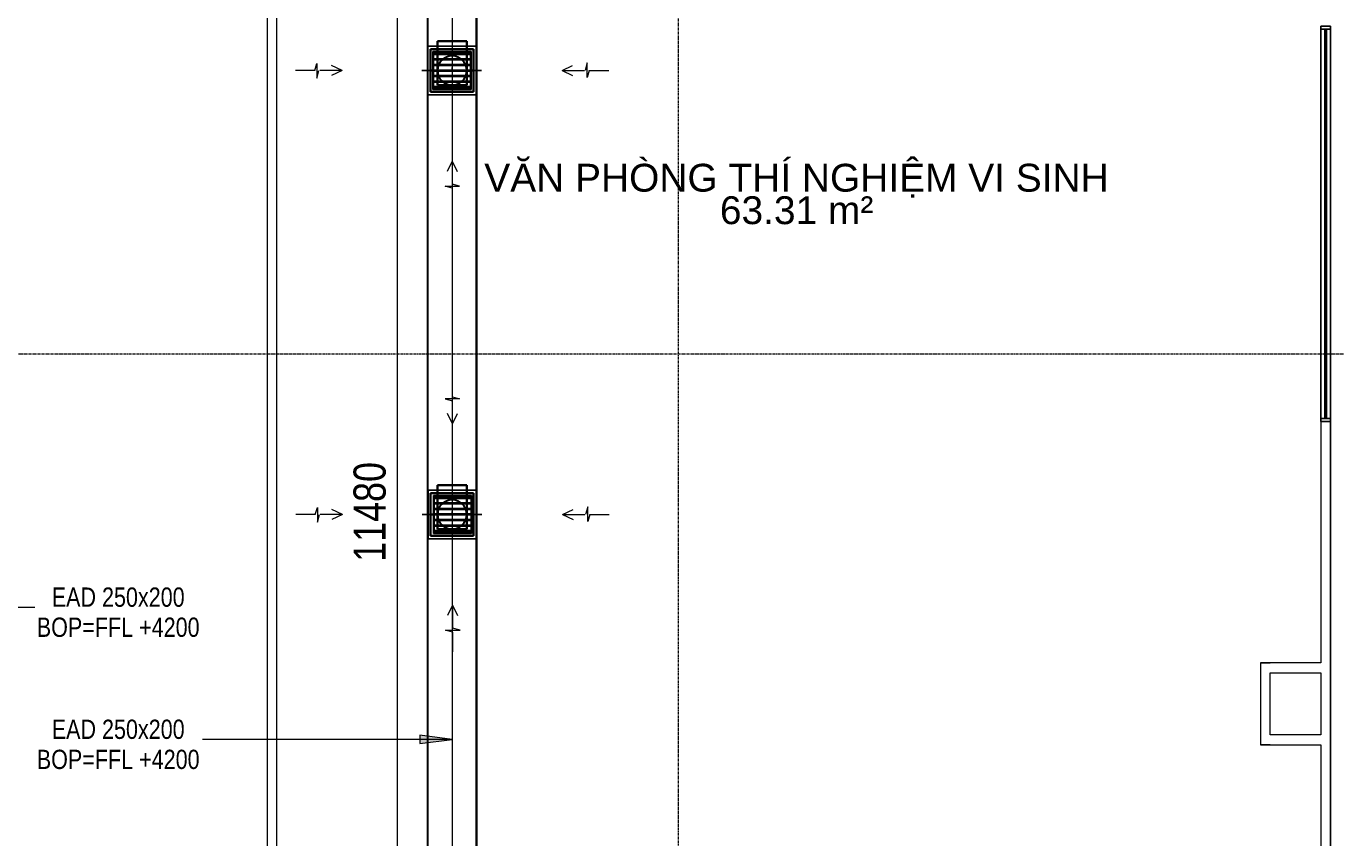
# Model space of a CAD drawing. Header units: millimetres. Extents: x -21807 to 17683, y 43568 to 60640.
# Drawn here: x 7551 to 14279, y 48954 to 53122 of the extents above; entities that cross this region are included whole.
import ezdxf

# ---------------------------------------------------------------- set-up
doc = ezdxf.new("R2010")
doc.units = ezdxf.units.MM
doc.linetypes.add('Grid Line', pattern=[22.225, 12.7, -3.175, 3.175, -3.175])
for name, color, linetype, lineweight in [('A-ANNO-DIMS', 7, 'Continuous', 9), ('A-ANNO-DIMS-110', 7, 'Continuous', 9), ('A-AREA-IDEN', 7, 'Continuous', 9), ('A-GENM', 7, 'Continuous', 5), ('A-WALL', 7, 'Continuous', 9), ('M-HVAC-CDFF', 7, 'Continuous', 5), ('M-HVAC-DUCT', 7, 'Continuous', 25), ('M-HVAC-DUCT-CNTR', 7, 'Continuous', 5), ('M-HVAC-DUCT-IDEN', 7, 'Continuous', 9), ('S-GRID', 7, 'Continuous', 9)]:
    doc.layers.add(name, color=color, linetype=linetype, lineweight=lineweight)
doc.layers.add('A-FLOR', color=7, linetype='Continuous', lineweight=9, true_color=0x007f00)
doc.layers.add('A-GLAZ', color=7, linetype='Continuous', lineweight=9, true_color=0x00007f)
doc.styles.add('Arial_2', font='arial.ttf', dxfattribs={"width": 0.8, "height": 165})
doc.styles.add('Arial_3', font='arial.ttf', dxfattribs={"height": 143})
doc.styles.add('Arial_5', font='arial.ttf', dxfattribs={"width": 0.8, "height": 99})
doc.dimstyles.new('AK_DIM_2_0_Arial_đỏ', dxfattribs={"dimscale": 304.8, "dimtxt": 168.342801, "dimasz": 0.180446, "dimexe": 0.180446, "dimexo": 0.180446, "dimgap": 0.036089, "dimtad": 1, "dimdec": 0, "dimzin": 0, "dimdsep": 46, "dimtxsty": 'Arial_2', "dimblk1": 'OBLIQUE', "dimblk2": 'OBLIQUE', "dimsah": 1, "dimcen": 0.09, "dimadec": 0, "dimazin": 0, "dimtfac": 1, "dimtdec": 4, "dimtix": 1, "dimtmove": 0, "dimatfit": 3, "dimfxl": 1, "dimtvp": 1, "dimtolj": 1, "dimtzin": 0, "dimarcsym": 2})

# ---------------------------------------------------------------- blocks, each defined once
blk = doc.blocks.new('AK_OViewTuongPanel - 2000x1200-V30-MẶT BẰNG HỆ THỐNG GIÓ THẢI')
at = {"layer": 'A-GLAZ', "color": 9, "lineweight": 13, "true_color": 0xaaaad4}
for p, q in [((-1015, 25), (-1015, -25)), ((-1000, 25), (-1015, 25)), ((-1000, -25), (-1000, 25)), ((1000, 25), (-1000, 25)), ((1000, 5), (-1000, 5)), ((-1000, 5), (-1000, -5)), ((1015, 25), (1000, 25)), ((1000, 25), (1000, -25)), ((1000, -5), (1000, 5)), ((1015, -25), (1015, 25)), ((-1015, -25), (-1000, -25)), ((-1000, -5), (1000, -5)), ((-1000, -25), (1000, -25)), ((1000, -25), (1015, -25))]:
    blk.add_line(p, q, dxfattribs=at)
at = {"layer": 'A-GLAZ', "color": 7, "lineweight": 13, "true_color": 0xececf5}
for p, q in [((-1015, -25), (-1015, 25)), ((-1000, -5), (-1000, 5)), ((-1000, 5), (-1000, -5)), ((1000, 5), (1000, -5)), ((1000, -5), (1000, 5)), ((1015, 25), (1015, -25))]:
    blk.add_line(p, q, dxfattribs=at)
at = {"layer": 'A-GLAZ', "color": 254, "lineweight": 13, "true_color": 0xe0e0ef}
for p, q in [((-1015, 25), (-1000, 25)), ((-1000, 25), (-1000, 5)), ((1000, 25), (1015, 25)), ((1000, 5), (1000, 25)), ((-1000, -25), (-1015, -25)), ((-1000, -5), (-1000, -25)), ((1000, -25), (1000, -5)), ((1015, -25), (1000, -25))]:
    blk.add_line(p, q, dxfattribs=at)
at = {"layer": 'A-GLAZ', "color": 254, "lineweight": 13, "true_color": 0xcccce5}
for p, q in [((-1000, 25), (1000, 25)), ((-1000, 5), (1000, 5)), ((1000, -5), (-1000, -5)), ((1000, -25), (-1000, -25))]:
    blk.add_line(p, q, dxfattribs=at)
blk = doc.blocks.new('AK-SGS-M3-A_rvt-1-MẶT BẰNG HỆ THỐNG GIÓ THẢI')
at = {"layer": 'A-WALL', "color": 253, "lineweight": 13, "true_color": 0xaaaaaa}
for p, q in [((8788.9, 58116.9), (8788.9, 45066.9)), ((8838.9, 45066.9), (8838.9, 57756.9)), ((14201.4, 51091.9), (14201.4, 49851.9)), ((14251.4, 45016.9), (14251.4, 51091.9)), ((13941.4, 49851.9), (13891.4, 49851.9)), ((13891.4, 49851.9), (13891.4, 49431.9)), ((14201.4, 49851.9), (13941.4, 49851.9)), ((13941.4, 49481.9), (13941.4, 49801.9)), ((13941.4, 49801.9), (14201.4, 49801.9)), ((14201.4, 49801.9), (14201.4, 49481.9)), ((14201.4, 49481.9), (13941.4, 49481.9)), ((13891.4, 49431.9), (13941.4, 49431.9)), ((13941.4, 49431.9), (14201.4, 49431.9)), ((14201.4, 49431.9), (14201.4, 47416.9))]:
    blk.add_line(p, q, dxfattribs=at)
at = {"layer": 'A-WALL', "color": 254, "lineweight": 13, "true_color": 0xcccccc}
for p, q in [((8788.9, 58116.9), (8788.9, 45066.9)), ((8838.9, 45066.9), (8838.9, 57756.9)), ((14201.4, 51106.9), (14201.4, 53106.9)), ((14251.4, 53106.9), (14251.4, 51106.9)), ((14201.4, 51091.9), (14201.4, 49851.9)), ((14251.4, 45016.9), (14251.4, 51091.9)), ((13891.4, 49851.9), (13941.4, 49851.9)), ((13891.4, 49851.9), (13891.4, 49431.9)), ((14201.4, 49851.9), (13941.4, 49851.9)), ((13941.4, 49481.9), (13941.4, 49801.9)), ((13941.4, 49801.9), (14201.4, 49801.9)), ((14201.4, 49801.9), (14201.4, 49481.9)), ((14201.4, 49481.9), (13941.4, 49481.9)), ((13941.4, 49431.9), (13891.4, 49431.9)), ((13941.4, 49431.9), (14201.4, 49431.9)), ((14201.4, 49431.9), (14201.4, 47416.9))]:
    blk.add_line(p, q, dxfattribs=at)
at = {"layer": 'A-WALL', "color": 7, "lineweight": 13, "true_color": 0xececec}
for p, q in [((14201.4, 53121.9), (14201.4, 53106.9)), ((14251.4, 53106.9), (14251.4, 53121.9)), ((14201.4, 51106.9), (14201.4, 51091.9)), ((14251.4, 51091.9), (14201.4, 51091.9)), ((14251.4, 51091.9), (14251.4, 51106.9))]:
    blk.add_line(p, q, dxfattribs=at)
at = {"layer": 'A-WALL', "color": 254, "lineweight": 13, "true_color": 0xe0e0e0}
for p, q in [((14201.4, 53106.9), (14201.4, 53121.9)), ((14201.4, 53106.9), (14201.4, 51106.9)), ((14251.4, 53121.9), (14251.4, 53106.9)), ((14251.4, 51106.9), (14251.4, 53106.9)), ((14201.4, 51091.9), (14201.4, 51106.9)), ((14251.4, 51091.9), (14201.4, 51091.9)), ((14251.4, 51106.9), (14251.4, 51091.9))]:
    blk.add_line(p, q, dxfattribs=at)
at = {"layer": 'A-GLAZ', "color": 9, "lineweight": 13, "true_color": 0xaaaad4, "rotation": 89.99999999999993}
blk.add_blockref('AK_OViewTuongPanel - 2000x1200-V30-MẶT BẰNG HỆ THỐNG GIÓ THẢI', (14226.4, 52106.9), dxfattribs=at)
blk = doc.blocks.new('THẢI GIÓ TƯƠI - THẢI 250-2479535-MẶT BẰNG HỆ THỐNG GIÓ THẢI')
at = {"layer": 'A-GENM', "color": 34, "true_color": 0x994c00}
for p, q in [((0, 605), (0, 705)), ((-38.7, 594.6), (0, 583.6)), ((36.1, 594.6), (-38.7, 594.6)), ((0, 605), (36.1, 594.6)), ((0, 465), (0, 580)), ((0, 465), (-25.4, 519.4)), ((0, 465), (25.4, 519.4)), ((-705, 0), (-805, 0)), ((-705, 0), (-694.6, 36.1)), ((-694.6, 36.1), (-694.6, -38.7)), ((-694.6, -38.7), (-683.6, 0)), ((-565, 0), (-680, 0)), ((-565, 0), (-619.4, 25.4)), ((-565, 0), (-619.4, -25.4)), ((27.3, 0), (65, 0)), ((107.3, 0), (27.3, 0)), ((65, 0), (49.6, 0)), ((65, 0), (80.4, 0)), ((65, 0), (107.3, 0)), ((75.6, 0), (113.3, 0)), ((155.6, 0), (75.6, 0)), ((113.3, 0), (97.9, 0)), ((113.3, 0), (128.7, 0)), ((113.3, 0), (155.6, 0)), ((565, 0), (619.4, 25.4)), ((694.6, 38.7), (683.6, 0)), ((694.6, -36.1), (694.6, 38.7)), ((-151, 0), (-113.3, 0)), ((-71, 0), (-151, 0)), ((-113.3, 0), (-128.7, 0)), ((-113.3, 0), (-97.9, 0)), ((-113.3, 0), (-71, 0)), ((-102.7, 0), (-65, 0)), ((-22.7, 0), (-102.7, 0)), ((-65, 0), (-80.4, 0)), ((-65, 0), (-49.6, 0)), ((-65, 0), (-22.7, 0)), ((565, 0), (619.4, -25.4)), ((565, 0), (680, 0)), ((705, 0), (694.6, -36.1)), ((705, 0), (805, 0)), ((0, -465), (-25.4, -519.4)), ((0, -465), (25.4, -519.4)), ((0, -465), (0, -580)), ((-36.1, -594.6), (38.7, -594.6)), ((0, -605), (-36.1, -594.6)), ((38.7, -594.6), (0, -583.6)), ((0, -605), (0, -705))]:
    blk.add_line(p, q, dxfattribs=at)
at = {"layer": 'M-HVAC-CDFF', "color": 34, "true_color": 0x994c00}
for p, q in [((125, 125), (-125, 125)), ((-125, 125), (-125, -125)), ((-125, -125), (-125, 125)), ((-125, 125), (125, 125)), ((98, 98), (-98, 98)), ((-98, 98), (-98, -98)), ((-98, -98), (-98, 98)), ((-98, 98), (98, 98)), ((-95, -95), (-95, 95)), ((-95, 95), (95, 95)), ((95, 95), (-95, 95)), ((-95, 95), (-95, -95)), ((-95, -95), (-95, 95)), ((-95, 95), (95, 95)), ((95, 95), (-95, 95)), ((-95, 95), (-95, -95)), ((95, 87.6), (-95, 87.6)), ((-95, 82.4), (95, 82.4)), ((95, 95), (95, -95)), ((95, -95), (95, 95)), ((95, 95), (95, -95)), ((95, -95), (95, 95)), ((98, -98), (98, 98)), ((98, 98), (98, -98)), ((125, -125), (125, 125)), ((125, 125), (125, -125)), ((95, 59.3), (-95, 59.3)), ((-95, 54.1), (95, 54.1)), ((95, 30.9), (-95, 30.9)), ((-95, 25.7), (95, 25.7)), ((95, 2.6), (-95, 2.6)), ((-95, -2.6), (95, -2.6)), ((95, -25.7), (-95, -25.7)), ((-95, -30.9), (95, -30.9)), ((95, -54.1), (-95, -54.1)), ((-95, -59.3), (95, -59.3)), ((-125, -125), (125, -125)), ((125, -125), (-125, -125)), ((-98, -98), (98, -98)), ((98, -98), (-98, -98)), ((95, -82.4), (-95, -82.4)), ((-95, -87.6), (95, -87.6)), ((95, -95), (-95, -95)), ((-95, -95), (95, -95)), ((95, -95), (-95, -95)), ((-95, -95), (95, -95))]:
    blk.add_line(p, q, dxfattribs=at)
at = {"layer": 'M-HVAC-CDFF', "color": 34, "true_color": 0x994c00, "flags": 128}
for points in [[(-95, 85), (-95, 85.4), (-95, 85.8), (-95, 86.1), (-95, 86.5), (-95, 86.8), (-95, 87), (-95, 87.3), (-95, 87.4), (-95, 87.5), (-95, 87.6), (-95, 87.5), (-95, 87.4), (-95, 87.3), (-95, 87), (-95, 86.8), (-95, 86.5), (-95, 86.1), (-95, 85.8), (-95, 85.4), (-95, 85)], [(-95, 85), (-95, 84.6), (-95, 84.2), (-95, 83.9), (-95, 83.5), (-95, 83.2), (-95, 83), (-95, 82.7), (-95, 82.6), (-95, 82.5), (-95, 82.4), (-95, 82.5), (-95, 82.6), (-95, 82.7), (-95, 83), (-95, 83.2), (-95, 83.5), (-95, 83.9), (-95, 84.2), (-95, 84.6), (-95, 85)], [(95, 85), (95, 85.4), (95, 85.8), (95, 86.1), (95, 86.5), (95, 86.8), (95, 87), (95, 87.3), (95, 87.4), (95, 87.5), (95, 87.6), (95, 87.5), (95, 87.4), (95, 87.3), (95, 87), (95, 86.8), (95, 86.5), (95, 86.1), (95, 85.8), (95, 85.4), (95, 85)], [(95, 85), (95, 84.6), (95, 84.2), (95, 83.9), (95, 83.5), (95, 83.2), (95, 83), (95, 82.7), (95, 82.6), (95, 82.5), (95, 82.4), (95, 82.5), (95, 82.6), (95, 82.7), (95, 83), (95, 83.2), (95, 83.5), (95, 83.9), (95, 84.2), (95, 84.6), (95, 85)], [(-95, 56.7), (-95, 57.1), (-95, 57.4), (-95, 57.8), (-95, 58.1), (-95, 58.4), (-95, 58.7), (-95, 58.9), (-95, 59.1), (-95, 59.2), (-95, 59.3), (-95, 59.2), (-95, 59.1), (-95, 58.9), (-95, 58.7), (-95, 58.4), (-95, 58.1), (-95, 57.8), (-95, 57.4), (-95, 57.1), (-95, 56.7)], [(-95, 56.7), (-95, 56.3), (-95, 55.9), (-95, 55.5), (-95, 55.2), (-95, 54.9), (-95, 54.6), (-95, 54.4), (-95, 54.2), (-95, 54.1), (-95, 54.1), (-95, 54.1), (-95, 54.2), (-95, 54.4), (-95, 54.6), (-95, 54.9), (-95, 55.2), (-95, 55.5), (-95, 55.9), (-95, 56.3), (-95, 56.7)], [(-95, 28.3), (-95, 28.7), (-95, 29.1), (-95, 29.5), (-95, 29.8), (-95, 30.1), (-95, 30.4), (-95, 30.6), (-95, 30.8), (-95, 30.9), (-95, 30.9), (-95, 30.9), (-95, 30.8), (-95, 30.6), (-95, 30.4), (-95, 30.1), (-95, 29.8), (-95, 29.5), (-95, 29.1), (-95, 28.7), (-95, 28.3)], [(-95, 28.3), (-95, 27.9), (-95, 27.6), (-95, 27.2), (-95, 26.9), (-95, 26.6), (-95, 26.3), (-95, 26.1), (-95, 25.9), (-95, 25.8), (-95, 25.7), (-95, 25.8), (-95, 25.9), (-95, 26.1), (-95, 26.3), (-95, 26.6), (-95, 26.9), (-95, 27.2), (-95, 27.6), (-95, 27.9), (-95, 28.3)], [(-95, 0), (-95, 0.4), (-95, 0.8), (-95, 1.1), (-95, 1.5), (-95, 1.8), (-95, 2), (-95, 2.3), (-95, 2.4), (-95, 2.5), (-95, 2.6), (-95, 2.5), (-95, 2.4), (-95, 2.3), (-95, 2), (-95, 1.8), (-95, 1.5), (-95, 1.1), (-95, 0.8), (-95, 0.4), (-95, 0)], [(-95, 0), (-95, -0.4), (-95, -0.8), (-95, -1.1), (-95, -1.5), (-95, -1.8), (-95, -2), (-95, -2.3), (-95, -2.4), (-95, -2.5), (-95, -2.6), (-95, -2.5), (-95, -2.4), (-95, -2.3), (-95, -2), (-95, -1.8), (-95, -1.5), (-95, -1.1), (-95, -0.8), (-95, -0.4), (-95, 0)], [(95, 56.7), (95, 57.1), (95, 57.4), (95, 57.8), (95, 58.1), (95, 58.4), (95, 58.7), (95, 58.9), (95, 59.1), (95, 59.2), (95, 59.3), (95, 59.2), (95, 59.1), (95, 58.9), (95, 58.7), (95, 58.4), (95, 58.1), (95, 57.8), (95, 57.4), (95, 57.1), (95, 56.7)], [(95, 56.7), (95, 56.3), (95, 55.9), (95, 55.5), (95, 55.2), (95, 54.9), (95, 54.6), (95, 54.4), (95, 54.2), (95, 54.1), (95, 54.1), (95, 54.1), (95, 54.2), (95, 54.4), (95, 54.6), (95, 54.9), (95, 55.2), (95, 55.5), (95, 55.9), (95, 56.3), (95, 56.7)], [(95, 28.3), (95, 28.7), (95, 29.1), (95, 29.5), (95, 29.8), (95, 30.1), (95, 30.4), (95, 30.6), (95, 30.8), (95, 30.9), (95, 30.9), (95, 30.9), (95, 30.8), (95, 30.6), (95, 30.4), (95, 30.1), (95, 29.8), (95, 29.5), (95, 29.1), (95, 28.7), (95, 28.3)], [(95, 28.3), (95, 27.9), (95, 27.6), (95, 27.2), (95, 26.9), (95, 26.6), (95, 26.3), (95, 26.1), (95, 25.9), (95, 25.8), (95, 25.7), (95, 25.8), (95, 25.9), (95, 26.1), (95, 26.3), (95, 26.6), (95, 26.9), (95, 27.2), (95, 27.6), (95, 27.9), (95, 28.3)], [(95, 0), (95, 0.4), (95, 0.8), (95, 1.1), (95, 1.5), (95, 1.8), (95, 2), (95, 2.3), (95, 2.4), (95, 2.5), (95, 2.6), (95, 2.5), (95, 2.4), (95, 2.3), (95, 2), (95, 1.8), (95, 1.5), (95, 1.1), (95, 0.8), (95, 0.4), (95, 0)], [(95, 0), (95, -0.4), (95, -0.8), (95, -1.1), (95, -1.5), (95, -1.8), (95, -2), (95, -2.3), (95, -2.4), (95, -2.5), (95, -2.6), (95, -2.5), (95, -2.4), (95, -2.3), (95, -2), (95, -1.8), (95, -1.5), (95, -1.1), (95, -0.8), (95, -0.4), (95, 0)], [(-95, -28.3), (-95, -27.9), (-95, -27.6), (-95, -27.2), (-95, -26.9), (-95, -26.6), (-95, -26.3), (-95, -26.1), (-95, -25.9), (-95, -25.8), (-95, -25.7), (-95, -25.8), (-95, -25.9), (-95, -26.1), (-95, -26.3), (-95, -26.6), (-95, -26.9), (-95, -27.2), (-95, -27.6), (-95, -27.9), (-95, -28.3)], [(-95, -28.3), (-95, -28.7), (-95, -29.1), (-95, -29.5), (-95, -29.8), (-95, -30.1), (-95, -30.4), (-95, -30.6), (-95, -30.8), (-95, -30.9), (-95, -30.9), (-95, -30.9), (-95, -30.8), (-95, -30.6), (-95, -30.4), (-95, -30.1), (-95, -29.8), (-95, -29.5), (-95, -29.1), (-95, -28.7), (-95, -28.3)], [(-95, -56.7), (-95, -56.3), (-95, -55.9), (-95, -55.5), (-95, -55.2), (-95, -54.9), (-95, -54.6), (-95, -54.4), (-95, -54.2), (-95, -54.1), (-95, -54.1), (-95, -54.1), (-95, -54.2), (-95, -54.4), (-95, -54.6), (-95, -54.9), (-95, -55.2), (-95, -55.5), (-95, -55.9), (-95, -56.3), (-95, -56.7)], [(-95, -56.7), (-95, -57.1), (-95, -57.4), (-95, -57.8), (-95, -58.1), (-95, -58.4), (-95, -58.7), (-95, -58.9), (-95, -59.1), (-95, -59.2), (-95, -59.3), (-95, -59.2), (-95, -59.1), (-95, -58.9), (-95, -58.7), (-95, -58.4), (-95, -58.1), (-95, -57.8), (-95, -57.4), (-95, -57.1), (-95, -56.7)], [(95, -28.3), (95, -27.9), (95, -27.6), (95, -27.2), (95, -26.9), (95, -26.6), (95, -26.3), (95, -26.1), (95, -25.9), (95, -25.8), (95, -25.7), (95, -25.8), (95, -25.9), (95, -26.1), (95, -26.3), (95, -26.6), (95, -26.9), (95, -27.2), (95, -27.6), (95, -27.9), (95, -28.3)], [(95, -28.3), (95, -28.7), (95, -29.1), (95, -29.5), (95, -29.8), (95, -30.1), (95, -30.4), (95, -30.6), (95, -30.8), (95, -30.9), (95, -30.9), (95, -30.9), (95, -30.8), (95, -30.6), (95, -30.4), (95, -30.1), (95, -29.8), (95, -29.5), (95, -29.1), (95, -28.7), (95, -28.3)], [(95, -56.7), (95, -56.3), (95, -55.9), (95, -55.5), (95, -55.2), (95, -54.9), (95, -54.6), (95, -54.4), (95, -54.2), (95, -54.1), (95, -54.1), (95, -54.1), (95, -54.2), (95, -54.4), (95, -54.6), (95, -54.9), (95, -55.2), (95, -55.5), (95, -55.9), (95, -56.3), (95, -56.7)], [(95, -56.7), (95, -57.1), (95, -57.4), (95, -57.8), (95, -58.1), (95, -58.4), (95, -58.7), (95, -58.9), (95, -59.1), (95, -59.2), (95, -59.3), (95, -59.2), (95, -59.1), (95, -58.9), (95, -58.7), (95, -58.4), (95, -58.1), (95, -57.8), (95, -57.4), (95, -57.1), (95, -56.7)], [(-95, -85), (-95, -84.6), (-95, -84.2), (-95, -83.9), (-95, -83.5), (-95, -83.2), (-95, -83), (-95, -82.7), (-95, -82.6), (-95, -82.5), (-95, -82.4), (-95, -82.5), (-95, -82.6), (-95, -82.7), (-95, -83), (-95, -83.2), (-95, -83.5), (-95, -83.9), (-95, -84.2), (-95, -84.6), (-95, -85)], [(-95, -85), (-95, -85.4), (-95, -85.8), (-95, -86.1), (-95, -86.5), (-95, -86.8), (-95, -87), (-95, -87.3), (-95, -87.4), (-95, -87.5), (-95, -87.6), (-95, -87.5), (-95, -87.4), (-95, -87.3), (-95, -87), (-95, -86.8), (-95, -86.5), (-95, -86.1), (-95, -85.8), (-95, -85.4), (-95, -85)], [(95, -85), (95, -84.6), (95, -84.2), (95, -83.9), (95, -83.5), (95, -83.2), (95, -83), (95, -82.7), (95, -82.6), (95, -82.5), (95, -82.4), (95, -82.5), (95, -82.6), (95, -82.7), (95, -83), (95, -83.2), (95, -83.5), (95, -83.9), (95, -84.2), (95, -84.6), (95, -85)], [(95, -85), (95, -85.4), (95, -85.8), (95, -86.1), (95, -86.5), (95, -86.8), (95, -87), (95, -87.3), (95, -87.4), (95, -87.5), (95, -87.6), (95, -87.5), (95, -87.4), (95, -87.3), (95, -87), (95, -86.8), (95, -86.5), (95, -86.1), (95, -85.8), (95, -85.4), (95, -85)]]:
    blk.add_lwpolyline(points, dxfattribs=at)
blk = doc.blocks.new('THẢI GIÓ TƯƠI - THẢI 250-1945779-MẶT BẰNG HỆ THỐNG GIÓ THẢI')
at = {"layer": 'A-GENM', "color": 34, "true_color": 0x994c00}
for p, q in [((0, 605), (0, 705)), ((-38.7, 594.6), (0, 583.6)), ((36.1, 594.6), (-38.7, 594.6)), ((0, 605), (36.1, 594.6)), ((0, 465), (0, 580)), ((0, 465), (-25.4, 519.4)), ((0, 465), (25.4, 519.4)), ((-705, 0), (-805, 0)), ((-705, 0), (-694.6, 36.1)), ((-694.6, 36.1), (-694.6, -38.7)), ((-694.6, -38.7), (-683.6, 0)), ((-565, 0), (-680, 0)), ((-565, 0), (-619.4, 25.4)), ((-565, 0), (-619.4, -25.4)), ((27.3, 0), (65, 0)), ((107.3, 0), (27.3, 0)), ((65, 0), (49.6, 0)), ((65, 0), (80.4, 0)), ((65, 0), (107.3, 0)), ((75.6, 0), (113.3, 0)), ((155.6, 0), (75.6, 0)), ((113.3, 0), (97.9, 0)), ((113.3, 0), (128.7, 0)), ((113.3, 0), (155.6, 0)), ((565, 0), (619.4, 25.4)), ((694.6, 38.7), (683.6, 0)), ((694.6, -36.1), (694.6, 38.7)), ((-151, 0), (-113.3, 0)), ((-71, 0), (-151, 0)), ((-113.3, 0), (-128.7, 0)), ((-113.3, 0), (-97.9, 0)), ((-113.3, 0), (-71, 0)), ((-102.7, 0), (-65, 0)), ((-22.7, 0), (-102.7, 0)), ((-65, 0), (-80.4, 0)), ((-65, 0), (-49.6, 0)), ((-65, 0), (-22.7, 0)), ((565, 0), (619.4, -25.4)), ((565, 0), (680, 0)), ((705, 0), (694.6, -36.1)), ((705, 0), (805, 0)), ((0, -465), (-25.4, -519.4)), ((0, -465), (25.4, -519.4)), ((0, -465), (0, -580)), ((-36.1, -594.6), (38.7, -594.6)), ((0, -605), (-36.1, -594.6)), ((38.7, -594.6), (0, -583.6)), ((0, -605), (0, -705))]:
    blk.add_line(p, q, dxfattribs=at)
at = {"layer": 'M-HVAC-CDFF', "color": 34, "true_color": 0x994c00}
for p, q in [((125, 125), (-125, 125)), ((-125, 125), (-125, -125)), ((-125, -125), (-125, 125)), ((-125, 125), (125, 125)), ((98, 98), (-98, 98)), ((-98, 98), (-98, -98)), ((-98, -98), (-98, 98)), ((-98, 98), (98, 98)), ((-95, -95), (-95, 95)), ((-95, 95), (95, 95)), ((95, 95), (-95, 95)), ((-95, 95), (-95, -95)), ((-95, -95), (-95, 95)), ((-95, 95), (95, 95)), ((95, 95), (-95, 95)), ((-95, 95), (-95, -95)), ((95, 87.6), (-95, 87.6)), ((-95, 82.4), (95, 82.4)), ((95, 95), (95, -95)), ((95, -95), (95, 95)), ((95, 95), (95, -95)), ((95, -95), (95, 95)), ((98, -98), (98, 98)), ((98, 98), (98, -98)), ((125, -125), (125, 125)), ((125, 125), (125, -125)), ((95, 59.3), (-95, 59.3)), ((-95, 54.1), (95, 54.1)), ((95, 30.9), (-95, 30.9)), ((-95, 25.7), (95, 25.7)), ((95, 2.6), (-95, 2.6)), ((-95, -2.6), (95, -2.6)), ((95, -25.7), (-95, -25.7)), ((-95, -30.9), (95, -30.9)), ((95, -54.1), (-95, -54.1)), ((-95, -59.3), (95, -59.3)), ((-125, -125), (125, -125)), ((125, -125), (-125, -125)), ((-98, -98), (98, -98)), ((98, -98), (-98, -98)), ((95, -82.4), (-95, -82.4)), ((-95, -87.6), (95, -87.6)), ((95, -95), (-95, -95)), ((-95, -95), (95, -95)), ((95, -95), (-95, -95)), ((-95, -95), (95, -95))]:
    blk.add_line(p, q, dxfattribs=at)
at = {"layer": 'M-HVAC-CDFF', "color": 34, "true_color": 0x994c00, "flags": 128}
for points in [[(-95, 85), (-95, 85.4), (-95, 85.8), (-95, 86.1), (-95, 86.5), (-95, 86.8), (-95, 87), (-95, 87.3), (-95, 87.4), (-95, 87.5), (-95, 87.6), (-95, 87.5), (-95, 87.4), (-95, 87.3), (-95, 87), (-95, 86.8), (-95, 86.5), (-95, 86.1), (-95, 85.8), (-95, 85.4), (-95, 85)], [(-95, 85), (-95, 84.6), (-95, 84.2), (-95, 83.9), (-95, 83.5), (-95, 83.2), (-95, 83), (-95, 82.7), (-95, 82.6), (-95, 82.5), (-95, 82.4), (-95, 82.5), (-95, 82.6), (-95, 82.7), (-95, 83), (-95, 83.2), (-95, 83.5), (-95, 83.9), (-95, 84.2), (-95, 84.6), (-95, 85)], [(95, 85), (95, 85.4), (95, 85.8), (95, 86.1), (95, 86.5), (95, 86.8), (95, 87), (95, 87.3), (95, 87.4), (95, 87.5), (95, 87.6), (95, 87.5), (95, 87.4), (95, 87.3), (95, 87), (95, 86.8), (95, 86.5), (95, 86.1), (95, 85.8), (95, 85.4), (95, 85)], [(95, 85), (95, 84.6), (95, 84.2), (95, 83.9), (95, 83.5), (95, 83.2), (95, 83), (95, 82.7), (95, 82.6), (95, 82.5), (95, 82.4), (95, 82.5), (95, 82.6), (95, 82.7), (95, 83), (95, 83.2), (95, 83.5), (95, 83.9), (95, 84.2), (95, 84.6), (95, 85)], [(-95, 56.7), (-95, 57.1), (-95, 57.4), (-95, 57.8), (-95, 58.1), (-95, 58.4), (-95, 58.7), (-95, 58.9), (-95, 59.1), (-95, 59.2), (-95, 59.3), (-95, 59.2), (-95, 59.1), (-95, 58.9), (-95, 58.7), (-95, 58.4), (-95, 58.1), (-95, 57.8), (-95, 57.4), (-95, 57.1), (-95, 56.7)], [(-95, 56.7), (-95, 56.3), (-95, 55.9), (-95, 55.5), (-95, 55.2), (-95, 54.9), (-95, 54.6), (-95, 54.4), (-95, 54.2), (-95, 54.1), (-95, 54.1), (-95, 54.1), (-95, 54.2), (-95, 54.4), (-95, 54.6), (-95, 54.9), (-95, 55.2), (-95, 55.5), (-95, 55.9), (-95, 56.3), (-95, 56.7)], [(-95, 28.3), (-95, 28.7), (-95, 29.1), (-95, 29.5), (-95, 29.8), (-95, 30.1), (-95, 30.4), (-95, 30.6), (-95, 30.8), (-95, 30.9), (-95, 30.9), (-95, 30.9), (-95, 30.8), (-95, 30.6), (-95, 30.4), (-95, 30.1), (-95, 29.8), (-95, 29.5), (-95, 29.1), (-95, 28.7), (-95, 28.3)], [(-95, 28.3), (-95, 27.9), (-95, 27.6), (-95, 27.2), (-95, 26.9), (-95, 26.6), (-95, 26.3), (-95, 26.1), (-95, 25.9), (-95, 25.8), (-95, 25.7), (-95, 25.8), (-95, 25.9), (-95, 26.1), (-95, 26.3), (-95, 26.6), (-95, 26.9), (-95, 27.2), (-95, 27.6), (-95, 27.9), (-95, 28.3)], [(-95, 0), (-95, 0.4), (-95, 0.8), (-95, 1.1), (-95, 1.5), (-95, 1.8), (-95, 2), (-95, 2.3), (-95, 2.4), (-95, 2.5), (-95, 2.6), (-95, 2.5), (-95, 2.4), (-95, 2.3), (-95, 2), (-95, 1.8), (-95, 1.5), (-95, 1.1), (-95, 0.8), (-95, 0.4), (-95, 0)], [(-95, 0), (-95, -0.4), (-95, -0.8), (-95, -1.1), (-95, -1.5), (-95, -1.8), (-95, -2), (-95, -2.3), (-95, -2.4), (-95, -2.5), (-95, -2.6), (-95, -2.5), (-95, -2.4), (-95, -2.3), (-95, -2), (-95, -1.8), (-95, -1.5), (-95, -1.1), (-95, -0.8), (-95, -0.4), (-95, 0)], [(95, 56.7), (95, 57.1), (95, 57.4), (95, 57.8), (95, 58.1), (95, 58.4), (95, 58.7), (95, 58.9), (95, 59.1), (95, 59.2), (95, 59.3), (95, 59.2), (95, 59.1), (95, 58.9), (95, 58.7), (95, 58.4), (95, 58.1), (95, 57.8), (95, 57.4), (95, 57.1), (95, 56.7)], [(95, 56.7), (95, 56.3), (95, 55.9), (95, 55.5), (95, 55.2), (95, 54.9), (95, 54.6), (95, 54.4), (95, 54.2), (95, 54.1), (95, 54.1), (95, 54.1), (95, 54.2), (95, 54.4), (95, 54.6), (95, 54.9), (95, 55.2), (95, 55.5), (95, 55.9), (95, 56.3), (95, 56.7)], [(95, 28.3), (95, 28.7), (95, 29.1), (95, 29.5), (95, 29.8), (95, 30.1), (95, 30.4), (95, 30.6), (95, 30.8), (95, 30.9), (95, 30.9), (95, 30.9), (95, 30.8), (95, 30.6), (95, 30.4), (95, 30.1), (95, 29.8), (95, 29.5), (95, 29.1), (95, 28.7), (95, 28.3)], [(95, 28.3), (95, 27.9), (95, 27.6), (95, 27.2), (95, 26.9), (95, 26.6), (95, 26.3), (95, 26.1), (95, 25.9), (95, 25.8), (95, 25.7), (95, 25.8), (95, 25.9), (95, 26.1), (95, 26.3), (95, 26.6), (95, 26.9), (95, 27.2), (95, 27.6), (95, 27.9), (95, 28.3)], [(95, 0), (95, 0.4), (95, 0.8), (95, 1.1), (95, 1.5), (95, 1.8), (95, 2), (95, 2.3), (95, 2.4), (95, 2.5), (95, 2.6), (95, 2.5), (95, 2.4), (95, 2.3), (95, 2), (95, 1.8), (95, 1.5), (95, 1.1), (95, 0.8), (95, 0.4), (95, 0)], [(95, 0), (95, -0.4), (95, -0.8), (95, -1.1), (95, -1.5), (95, -1.8), (95, -2), (95, -2.3), (95, -2.4), (95, -2.5), (95, -2.6), (95, -2.5), (95, -2.4), (95, -2.3), (95, -2), (95, -1.8), (95, -1.5), (95, -1.1), (95, -0.8), (95, -0.4), (95, 0)], [(-95, -28.3), (-95, -27.9), (-95, -27.6), (-95, -27.2), (-95, -26.9), (-95, -26.6), (-95, -26.3), (-95, -26.1), (-95, -25.9), (-95, -25.8), (-95, -25.7), (-95, -25.8), (-95, -25.9), (-95, -26.1), (-95, -26.3), (-95, -26.6), (-95, -26.9), (-95, -27.2), (-95, -27.6), (-95, -27.9), (-95, -28.3)], [(-95, -28.3), (-95, -28.7), (-95, -29.1), (-95, -29.5), (-95, -29.8), (-95, -30.1), (-95, -30.4), (-95, -30.6), (-95, -30.8), (-95, -30.9), (-95, -30.9), (-95, -30.9), (-95, -30.8), (-95, -30.6), (-95, -30.4), (-95, -30.1), (-95, -29.8), (-95, -29.5), (-95, -29.1), (-95, -28.7), (-95, -28.3)], [(-95, -56.7), (-95, -56.3), (-95, -55.9), (-95, -55.5), (-95, -55.2), (-95, -54.9), (-95, -54.6), (-95, -54.4), (-95, -54.2), (-95, -54.1), (-95, -54.1), (-95, -54.1), (-95, -54.2), (-95, -54.4), (-95, -54.6), (-95, -54.9), (-95, -55.2), (-95, -55.5), (-95, -55.9), (-95, -56.3), (-95, -56.7)], [(-95, -56.7), (-95, -57.1), (-95, -57.4), (-95, -57.8), (-95, -58.1), (-95, -58.4), (-95, -58.7), (-95, -58.9), (-95, -59.1), (-95, -59.2), (-95, -59.3), (-95, -59.2), (-95, -59.1), (-95, -58.9), (-95, -58.7), (-95, -58.4), (-95, -58.1), (-95, -57.8), (-95, -57.4), (-95, -57.1), (-95, -56.7)], [(95, -28.3), (95, -27.9), (95, -27.6), (95, -27.2), (95, -26.9), (95, -26.6), (95, -26.3), (95, -26.1), (95, -25.9), (95, -25.8), (95, -25.7), (95, -25.8), (95, -25.9), (95, -26.1), (95, -26.3), (95, -26.6), (95, -26.9), (95, -27.2), (95, -27.6), (95, -27.9), (95, -28.3)], [(95, -28.3), (95, -28.7), (95, -29.1), (95, -29.5), (95, -29.8), (95, -30.1), (95, -30.4), (95, -30.6), (95, -30.8), (95, -30.9), (95, -30.9), (95, -30.9), (95, -30.8), (95, -30.6), (95, -30.4), (95, -30.1), (95, -29.8), (95, -29.5), (95, -29.1), (95, -28.7), (95, -28.3)], [(95, -56.7), (95, -56.3), (95, -55.9), (95, -55.5), (95, -55.2), (95, -54.9), (95, -54.6), (95, -54.4), (95, -54.2), (95, -54.1), (95, -54.1), (95, -54.1), (95, -54.2), (95, -54.4), (95, -54.6), (95, -54.9), (95, -55.2), (95, -55.5), (95, -55.9), (95, -56.3), (95, -56.7)], [(95, -56.7), (95, -57.1), (95, -57.4), (95, -57.8), (95, -58.1), (95, -58.4), (95, -58.7), (95, -58.9), (95, -59.1), (95, -59.2), (95, -59.3), (95, -59.2), (95, -59.1), (95, -58.9), (95, -58.7), (95, -58.4), (95, -58.1), (95, -57.8), (95, -57.4), (95, -57.1), (95, -56.7)], [(-95, -85), (-95, -84.6), (-95, -84.2), (-95, -83.9), (-95, -83.5), (-95, -83.2), (-95, -83), (-95, -82.7), (-95, -82.6), (-95, -82.5), (-95, -82.4), (-95, -82.5), (-95, -82.6), (-95, -82.7), (-95, -83), (-95, -83.2), (-95, -83.5), (-95, -83.9), (-95, -84.2), (-95, -84.6), (-95, -85)], [(-95, -85), (-95, -85.4), (-95, -85.8), (-95, -86.1), (-95, -86.5), (-95, -86.8), (-95, -87), (-95, -87.3), (-95, -87.4), (-95, -87.5), (-95, -87.6), (-95, -87.5), (-95, -87.4), (-95, -87.3), (-95, -87), (-95, -86.8), (-95, -86.5), (-95, -86.1), (-95, -85.8), (-95, -85.4), (-95, -85)], [(95, -85), (95, -84.6), (95, -84.2), (95, -83.9), (95, -83.5), (95, -83.2), (95, -83), (95, -82.7), (95, -82.6), (95, -82.5), (95, -82.4), (95, -82.5), (95, -82.6), (95, -82.7), (95, -83), (95, -83.2), (95, -83.5), (95, -83.9), (95, -84.2), (95, -84.6), (95, -85)], [(95, -85), (95, -85.4), (95, -85.8), (95, -86.1), (95, -86.5), (95, -86.8), (95, -87), (95, -87.3), (95, -87.4), (95, -87.5), (95, -87.6), (95, -87.5), (95, -87.4), (95, -87.3), (95, -87), (95, -86.8), (95, -86.5), (95, -86.1), (95, -85.8), (95, -85.4), (95, -85)]]:
    blk.add_lwpolyline(points, dxfattribs=at)
blk = doc.blocks.new('ConThu_VuongTron_NepC1 - Standard-2479584-MẶT BẰNG HỆ THỐNG GIÓ THẢI')
at = {"layer": 'M-HVAC-DUCT', "color": 34, "true_color": 0x994c00}
for p, q in [((9628.9, 53004.3), (9848.9, 53004.3)), ((9628.9, 52784.3), (9628.9, 53004.3)), ((9848.9, 53004.3), (9628.9, 53004.3)), ((9628.9, 53004.3), (9628.9, 52784.3)), ((9628.9, 52784.3), (9628.9, 53004.3)), ((9628.9, 53004.3), (9848.9, 53004.3)), ((9848.9, 53004.3), (9848.9, 52784.3)), ((9848.9, 52784.3), (9848.9, 53004.3)), ((9848.9, 53004.3), (9848.9, 52784.3)), ((9628.9, 52894.3), (9738.9, 52894.3)), ((9701.4, 52894.3), (9628.9, 52894.3)), ((9738.9, 52894.3), (9848.9, 52894.3)), ((9848.9, 52894.3), (9776.4, 52894.3)), ((9848.9, 52784.3), (9628.9, 52784.3)), ((9628.9, 52784.3), (9848.9, 52784.3)), ((9848.9, 52784.3), (9628.9, 52784.3))]:
    blk.add_line(p, q, dxfattribs=at)
for start, end in [(90, 180), (90, 180), (90, 180), (0, 90), (0, 90), (0, 90), (180, 270), (180, 270), (180, 270), (270, 0), (270, 0), (270, 0)]:
    blk.add_arc((9738.9, 52894.3), 75, start, end, dxfattribs=at)
blk = doc.blocks.new('ChanRe_VuongTron_TDC - Standard-2479839-MẶT BẰNG HỆ THỐNG GIÓ THẢI')
at = {"layer": 'M-HVAC-DUCT', "color": 34, "true_color": 0x994c00}
for p, q in [((9813.9, 53044.3), (9663.9, 53044.3)), ((9663.9, 52894.3), (9663.9, 53044.3)), ((9663.9, 53044.3), (9663.9, 52819.3)), ((9663.9, 52819.3), (9663.9, 53044.3)), ((9663.9, 53044.3), (9663.9, 52819.3)), ((9663.9, 53044.3), (9813.9, 53044.3)), ((9813.9, 53044.3), (9663.9, 53044.3)), ((9813.9, 53044.3), (9813.9, 52894.3)), ((9813.9, 52819.3), (9813.9, 53044.3)), ((9813.9, 53044.3), (9813.9, 52819.3)), ((9813.9, 52819.3), (9813.9, 53044.3)), ((9663.9, 52819.3), (9663.9, 52894.3)), ((9813.9, 52819.3), (9813.9, 52894.3)), ((9663.9, 52819.3), (9813.9, 52819.3)), ((9813.9, 52819.3), (9663.9, 52819.3)), ((9663.9, 52819.3), (9813.9, 52819.3))]:
    blk.add_line(p, q, dxfattribs=at)
for start, end in [(0, 180), (90, 270), (90, 270), (270, 90), (270, 90), (180, 360)]:
    blk.add_arc((9738.9, 52894.3), 75, start, end, dxfattribs=at)
blk = doc.blocks.new('AK-SGS-M3-Hrvt_rvt-1-MẶT BẰNG HỆ THỐNG GIÓ THẢI')
at = {"layer": 'A-FLOR', "color": 7, "true_color": 0xf3f9f3}
for p, q in [((14251.4, 53121.9), (14251.4, 53106.9)), ((14251.4, 51106.9), (14251.4, 51091.9))]:
    blk.add_line(p, q, dxfattribs=at)
at = {"layer": 'A-FLOR', "color": 7, "true_color": 0xecf5ec}
for p, q in [((14251.4, 53106.9), (14251.4, 53121.9)), ((14251.4, 53106.9), (14251.4, 51106.9)), ((14251.4, 51091.9), (14251.4, 51106.9))]:
    blk.add_line(p, q, dxfattribs=at)
at = {"layer": 'A-FLOR', "color": 254, "true_color": 0xe0efe0}
for p, q in [((14251.4, 51106.9), (14251.4, 53106.9)), ((14251.4, 51091.9), (14251.4, 45016.9))]:
    blk.add_line(p, q, dxfattribs=at)
at = {"layer": 'A-FLOR', "color": 254, "true_color": 0xcce5cc}
blk.add_line((14251.4, 45016.9), (14251.4, 51091.9), dxfattribs=at)
at = {"layer": 'M-HVAC-DUCT', "color": 34, "true_color": 0x994c00}
for p, q in [((9613.9, 44883.3), (9613.9, 56363.7)), ((9613.9, 44883.3), (9613.9, 56363.7)), ((9863.9, 56363.7), (9863.9, 44883.3)), ((9863.9, 44883.3), (9863.9, 56363.7))]:
    blk.add_line(p, q, dxfattribs=at)
at = {"layer": 'M-HVAC-DUCT-CNTR', "color": 34, "true_color": 0x994c00}
blk.add_line((9738.9, 56363.7), (9738.9, 44883.3), dxfattribs=at)
for points in [[(9738.9, 52894.3), (9738.9, 52894.3), (9738.9, 52915.5), (9738.9, 52902.2), (9738.9, 52894.3), (9738.9, 52894.3)], [(9738.9, 50614.3), (9738.9, 50614.3), (9738.9, 50635.5), (9738.9, 50622.2), (9738.9, 50614.3), (9738.9, 50614.3)]]:
    blk.add_open_spline(points, degree=3, knots=[0, 0, 0, 0, 4.134671, 6.077088, 9.842281, 9.842281, 9.842281, 9.842281], dxfattribs=at)
at = {"layer": 'M-HVAC-CDFF', "color": 34, "lineweight": 25, "true_color": 0x994c00, "rotation": 180}
for name, p in [('THẢI GIÓ TƯƠI - THẢI 250-2479535-MẶT BẰNG HỆ THỐNG GIÓ THẢI', (9738.9, 52894.3)), ('THẢI GIÓ TƯƠI - THẢI 250-1945779-MẶT BẰNG HỆ THỐNG GIÓ THẢI', (9741.4, 50614.3))]:
    blk.add_blockref(name, p, dxfattribs=at)
at = {"layer": 'M-HVAC-DUCT', "color": 34, "lineweight": 25, "true_color": 0x994c00}
for name, p in [('ChanRe_VuongTron_TDC - Standard-2479839-MẶT BẰNG HỆ THỐNG GIÓ THẢI', (0, 0)), ('ConThu_VuongTron_NepC1 - Standard-2479584-MẶT BẰNG HỆ THỐNG GIÓ THẢI', (0, 0)), ('ChanRe_VuongTron_TDC - Standard-2479839-MẶT BẰNG HỆ THỐNG GIÓ THẢI', (0, -2280)), ('ConThu_VuongTron_NepC1 - Standard-2479584-MẶT BẰNG HỆ THỐNG GIÓ THẢI', (0, -2280))]:
    blk.add_blockref(name, p, dxfattribs=at)
blk = doc.blocks.new('DIMBLOCK26-MẶT BẰNG HỆ THỐNG GIÓ THẢI')
at = {"layer": 'A-ANNO-DIMS-110', "color": 1, "true_color": 0xff0000}
for p, q in [((9457.9, 56363.7), (9430.4, 56391.2)), ((9457.9, 56363.7), (9402.9, 56363.7)), ((9457.9, 44883.3), (9457.9, 56363.7)), ((9457.9, 56363.7), (9485.4, 56336.2)), ((9457.9, 56363.7), (9558.9, 56363.7)), ((9457.9, 44883.3), (9402.9, 44883.3)), ((9457.9, 44883.3), (9430.4, 44910.8)), ((9457.9, 44883.3), (9485.4, 44855.8)), ((9457.9, 44883.3), (9558.9, 44883.3))]:
    blk.add_line(p, q, dxfattribs=at)
at = {"layer": 'A-ANNO-DIMS-110', "color": 0, "insert": (9232.6, 50371), "char_height": 165, "width": 606.034, "attachment_point": 1, "rotation": 90, "line_spacing_factor": 0.941778, "style": 'Arial_2'}
blk.add_mtext('11480', dxfattribs=at)
blk = doc.blocks.new('_Oblique')
at = {"color": 0, "linetype": 'ByBlock', "lineweight": -2}
blk.add_line((-0.5, -0.5), (0.5, 0.5), dxfattribs=at)

msp = doc.modelspace()

# ---------------------------------------------------------------- hatches: boundary and pattern name
at = {"layer": 'M-HVAC-DUCT-IDEN'}
msp.add_hatch(color=256, dxfattribs=at).paths.add_polyline_path([(9738.9, 49459.4), (9573.9, 49481.1), (9573.9, 49437.7)])

# ---------------------------------------------------------------- linework, layer by layer
for p, q in [((6688.9, 50138.1), (7595.7, 50138.1)), ((9738.9, 49459.4), (8457.2, 49459.4)), ((9738.9, 49459.4), (9573.9, 49481.1)), ((9573.9, 49481.1), (9573.9, 49437.7)), ((9573.9, 49437.7), (9738.9, 49459.4))]:
    msp.add_line(p, q, dxfattribs=at)
at = {"layer": 'S-GRID', "linetype": 'Grid Line'}
for p, q in [((10901.4, 43567.6), (10901.4, 59870.5)), ((15334.6, 51436.9), (-21036.6, 51436.9))]:
    msp.add_line(p, q, dxfattribs=at)

# ---------------------------------------------------------------- block references
at = {"lineweight": 5}
for name in ['AK-SGS-M3-Hrvt_rvt-1-MẶT BẰNG HỆ THỐNG GIÓ THẢI', 'AK-SGS-M3-A_rvt-1-MẶT BẰNG HỆ THỐNG GIÓ THẢI']:
    msp.add_blockref(name, (0, 0), dxfattribs=at)

# ---------------------------------------------------------------- texts
at = {"layer": 'A-AREA-IDEN', "char_height": 143, "line_spacing_factor": 0.936439, "style": 'Arial_3'}
for s, insert, width, attachment_point in [('\\pxqc,t9.76923,19.53846,29.30769,39.07692,48.84615,58.61538,68.38462,78.15385,87.92308,97.69231,107.46154,117.23077,127,136.76923,146.53846,156.30769,166.07692,175.84615,185.61538,195.38462,205.15385,214.92308,224.69231,234.46154,244.23077,254,263.76923,273.53846,283.30769,293.07692,302.84615,312.61538;{VĂN PHÒNG THÍ NGHIỆM VI SINH}', (11508.2, 52240.7), 3143.8, 8), ('\\pxqc,t9.76923,19.53846,29.30769,39.07692,48.84615,58.61538,68.38462,78.15385,87.92308,97.69231,107.46154,117.23077,127,136.76923,146.53846,156.30769,166.07692,175.84615,185.61538,195.38462,205.15385,214.92308,224.69231,234.46154,244.23077,254,263.76923,273.53846,283.30769,293.07692,302.84615,312.61538;{63.31 m²}', (11508.8, 52175.9), 785.4, 5)]:
    msp.add_mtext(s, dxfattribs=dict(at, insert=insert, width=width, attachment_point=attachment_point))
at = {"layer": 'M-HVAC-DUCT-IDEN', "color": 1, "true_color": 0xff0000, "char_height": 99, "width": 861.52, "attachment_point": 5, "line_spacing_factor": 0.936439, "style": 'Arial_5'}
for insert in [(8023.8, 50111.9), (8023.8, 49433.2)]:
    msp.add_mtext('\\pxqc,t11.28889,22.57778,33.86667,45.15556,56.44444,67.73333,79.02222,90.31111,101.6,112.88889,124.17778,135.46667,146.75556,158.04444,169.33333,180.62222,191.91111,203.2,214.48889,225.77778,237.06667,248.35556,259.64444,270.93333,282.22222,293.51111,304.8,316.08889,327.37778,338.66667,349.95556,361.24444;{EAD 250x200\\PBOP=FFL +4200}', dxfattribs=dict(at, insert=insert))

# ---------------------------------------------------------------- dimensions: what is measured, and where the dimension line sits
at = {"layer": 'A-ANNO-DIMS', "color": 1, "true_color": 0xff0000}
dim = msp.add_linear_dim(base=(9457.9, 56363.7), p1=(9613.9, 44883.3), p2=(9613.9, 56363.7), angle=90, dimstyle='AK_DIM_2_0_Arial_đỏ', override={"dimpost": '<>', "dimfxl": 11480.388015}, dxfattribs=at)
dim.commit()
dim.dimension.update_dxf_attribs({"geometry": 'DIMBLOCK26-MẶT BẰNG HỆ THỐNG GIÓ THẢI', "text_midpoint": (9362.6, 50623.5)})

doc.saveas('drawing.dxf')
